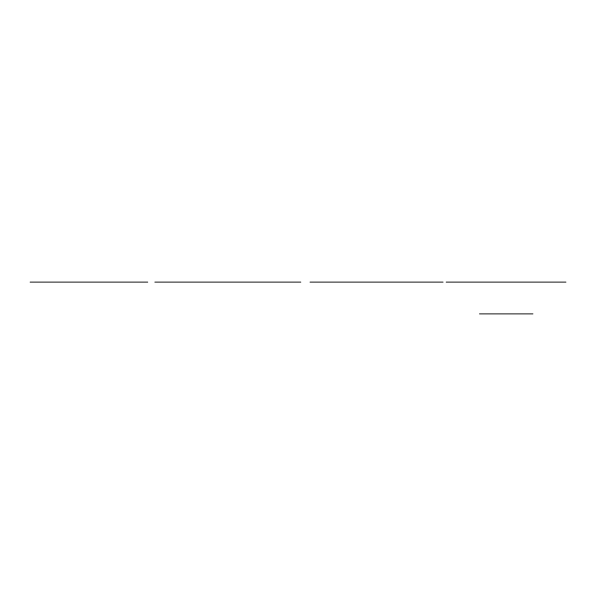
<?xml version="1.0" encoding="UTF-8"?>
<svg xmlns="http://www.w3.org/2000/svg" width="596" height="596" viewBox="0 0 596 596"><rect width="100%" height="100%" fill="white"/><g stroke="black" fill="none" stroke-linecap="round" stroke-linejoin="round"><path stroke-width="0.89" d="M30.113 282.109L147.763 282.109M154.848 282.109L300.816 282.109M310.017 282.109L443.074 282.109M446.151 282.109L565.954 282.109M479.489 313.891L532.943 313.891"/></g></svg>
